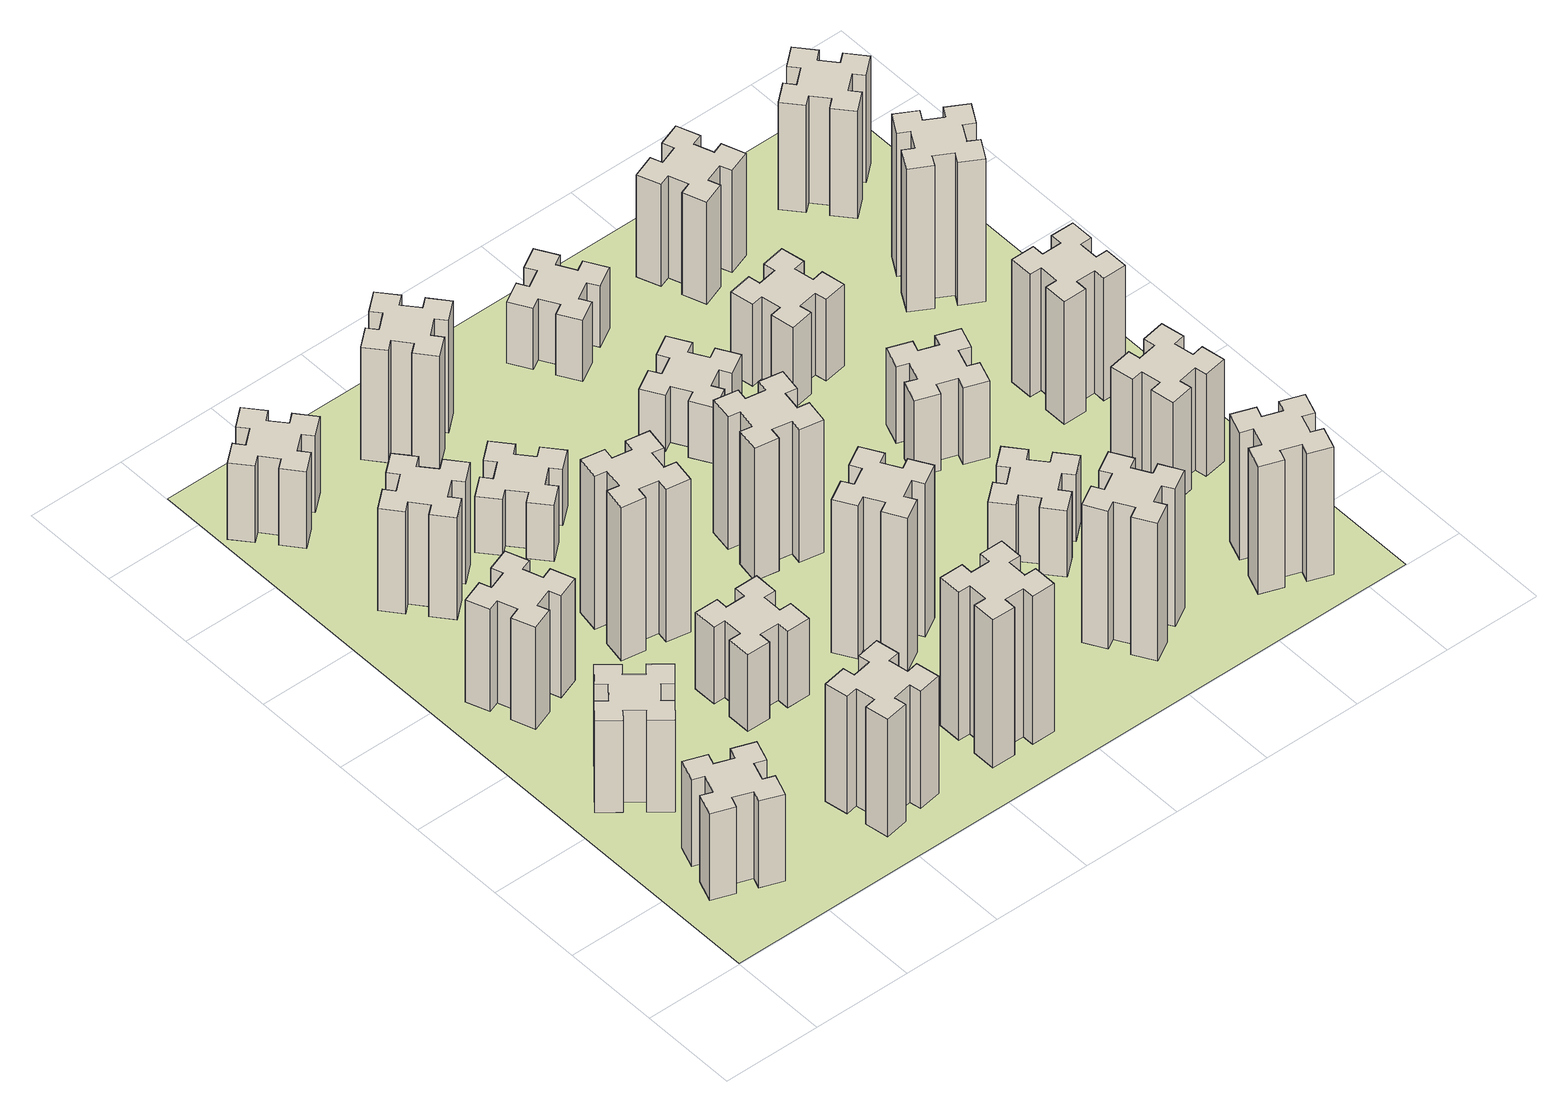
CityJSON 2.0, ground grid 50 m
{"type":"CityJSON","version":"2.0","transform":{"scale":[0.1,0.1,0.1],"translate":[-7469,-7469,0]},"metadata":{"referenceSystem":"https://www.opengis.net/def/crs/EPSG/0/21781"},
"CityObjects":{
"building1":{"type":"Building","attributes":{"class":"1000","function":"1000","usage":"1000","yearOfConstruction":2016,"roofType":"1000","measuredHeight":51,"storeysAboveGround":30,"storeysBelowGround":0},"geometry":[{"type":"Solid","lod":"1","boundaries":[[[[0,1,2,3,4,5,6,7,8,9,10,11,12,13,14,15,16,17,18,19]],[[17,16,20,21]],[[16,15,22,20]],[[15,14,23,22]],[[14,13,24,23]],[[13,12,25,24]],[[12,11,26,25]],[[11,10,27,26]],[[10,9,28,27]],[[9,8,29,28]],[[8,7,30,29]],[[7,6,31,30]],[[6,5,32,31]],[[5,4,33,32]],[[4,3,34,33]],[[3,2,35,34]],[[2,1,36,35]],[[1,0,37,36]],[[0,19,38,37]],[[19,18,39,38]],[[18,17,21,39]],[[24,25,26,27,28,29,30,31,32,33,34,35,36,37,38,39,21,20,22,23]]]]}]},
"building2":{"type":"Building","attributes":{"class":"1000","function":"1000","usage":"1000","yearOfConstruction":2016,"roofType":"1000","measuredHeight":54,"storeysAboveGround":30,"storeysBelowGround":0},"geometry":[{"type":"Solid","lod":"1","boundaries":[[[[40,41,42,43,44,45,46,47,48,49,50,51,52,53,54,55,56,57,58,59]],[[57,56,60,61]],[[56,55,62,60]],[[55,54,63,62]],[[54,53,64,63]],[[53,52,65,64]],[[52,51,66,65]],[[51,50,67,66]],[[50,49,68,67]],[[49,48,69,68]],[[48,47,70,69]],[[47,46,71,70]],[[46,45,72,71]],[[45,44,73,72]],[[44,43,74,73]],[[43,42,75,74]],[[42,41,76,75]],[[41,40,77,76]],[[40,59,78,77]],[[59,58,79,78]],[[58,57,61,79]],[[64,65,66,67,68,69,70,71,72,73,74,75,76,77,78,79,61,60,62,63]]]]}]},
"building3":{"type":"Building","attributes":{"class":"1000","function":"1000","usage":"1000","yearOfConstruction":2016,"roofType":"1000","measuredHeight":60,"storeysAboveGround":30,"storeysBelowGround":0},"geometry":[{"type":"Solid","lod":"1","boundaries":[[[[80,81,82,83,84,85,86,87,88,89,90,91,92,93,94,95,96,97,98,99]],[[97,96,100,101]],[[96,95,102,100]],[[95,94,103,102]],[[94,93,104,103]],[[93,92,105,104]],[[92,91,106,105]],[[91,90,107,106]],[[90,89,108,107]],[[89,88,109,108]],[[88,87,110,109]],[[87,86,111,110]],[[86,85,112,111]],[[85,84,113,112]],[[84,83,114,113]],[[83,82,115,114]],[[82,81,116,115]],[[81,80,117,116]],[[80,99,118,117]],[[99,98,119,118]],[[98,97,101,119]],[[104,105,106,107,108,109,110,111,112,113,114,115,116,117,118,119,101,100,102,103]]]]}]},
"building4":{"type":"Building","attributes":{"class":"1000","function":"1000","usage":"1000","yearOfConstruction":2016,"roofType":"1000","measuredHeight":69,"storeysAboveGround":30,"storeysBelowGround":0},"geometry":[{"type":"Solid","lod":"1","boundaries":[[[[120,121,122,123,124,125,126,127,128,129,130,131,132,133,134,135,136,137,138,139]],[[137,136,140,141]],[[136,135,142,140]],[[135,134,143,142]],[[134,133,144,143]],[[133,132,145,144]],[[132,131,146,145]],[[131,130,147,146]],[[130,129,148,147]],[[129,128,149,148]],[[128,127,150,149]],[[127,126,151,150]],[[126,125,152,151]],[[125,124,153,152]],[[124,123,154,153]],[[123,122,155,154]],[[122,121,156,155]],[[121,120,157,156]],[[120,139,158,157]],[[139,138,159,158]],[[138,137,141,159]],[[144,145,146,147,148,149,150,151,152,153,154,155,156,157,158,159,141,140,142,143]]]]}]},
"building5":{"type":"Building","attributes":{"class":"1000","function":"1000","usage":"1000","yearOfConstruction":2016,"roofType":"1000","measuredHeight":60,"storeysAboveGround":30,"storeysBelowGround":0},"geometry":[{"type":"Solid","lod":"1","boundaries":[[[[160,161,162,163,164,165,166,167,168,169,170,171,172,173,174,175,176,177,178,179]],[[177,176,180,181]],[[176,175,182,180]],[[175,174,183,182]],[[174,173,184,183]],[[173,172,185,184]],[[172,171,186,185]],[[171,170,187,186]],[[170,169,188,187]],[[169,168,189,188]],[[168,167,190,189]],[[167,166,191,190]],[[166,165,192,191]],[[165,164,193,192]],[[164,163,194,193]],[[163,162,195,194]],[[162,161,196,195]],[[161,160,197,196]],[[160,179,198,197]],[[179,178,199,198]],[[178,177,181,199]],[[184,185,186,187,188,189,190,191,192,193,194,195,196,197,198,199,181,180,182,183]]]]}]},
"building6":{"type":"Building","attributes":{"class":"1000","function":"1000","usage":"1000","yearOfConstruction":2016,"roofType":"1000","measuredHeight":45,"storeysAboveGround":30,"storeysBelowGround":0},"geometry":[{"type":"Solid","lod":"1","boundaries":[[[[200,201,202,203,204,205,206,207,208,209,210,211,212,213,214,215,216,217,218,219]],[[217,216,220,221]],[[216,215,222,220]],[[215,214,223,222]],[[214,213,224,223]],[[213,212,225,224]],[[212,211,226,225]],[[211,210,227,226]],[[210,209,228,227]],[[209,208,229,228]],[[208,207,230,229]],[[207,206,231,230]],[[206,205,232,231]],[[205,204,233,232]],[[204,203,234,233]],[[203,202,235,234]],[[202,201,236,235]],[[201,200,237,236]],[[200,219,238,237]],[[219,218,239,238]],[[218,217,221,239]],[[224,225,226,227,228,229,230,231,232,233,234,235,236,237,238,239,221,220,222,223]]]]}]},
"building7":{"type":"Building","attributes":{"class":"1000","function":"1000","usage":"1000","yearOfConstruction":2016,"roofType":"1000","measuredHeight":45,"storeysAboveGround":30,"storeysBelowGround":0},"geometry":[{"type":"Solid","lod":"1","boundaries":[[[[240,241,242,243,244,245,246,247,248,249,250,251,252,253,254,255,256,257,258,259]],[[257,256,260,261]],[[256,255,262,260]],[[255,254,263,262]],[[254,253,264,263]],[[253,252,265,264]],[[252,251,266,265]],[[251,250,267,266]],[[250,249,268,267]],[[249,248,269,268]],[[248,247,270,269]],[[247,246,271,270]],[[246,245,272,271]],[[245,244,273,272]],[[244,243,274,273]],[[243,242,275,274]],[[242,241,276,275]],[[241,240,277,276]],[[240,259,278,277]],[[259,258,279,278]],[[258,257,261,279]],[[264,265,266,267,268,269,270,271,272,273,274,275,276,277,278,279,261,260,262,263]]]]}]},
"building8":{"type":"Building","attributes":{"class":"1000","function":"1000","usage":"1000","yearOfConstruction":2016,"roofType":"1000","measuredHeight":90,"storeysAboveGround":30,"storeysBelowGround":0},"geometry":[{"type":"Solid","lod":"1","boundaries":[[[[280,281,282,283,284,285,286,287,288,289,290,291,292,293,294,295,296,297,298,299]],[[297,296,300,301]],[[296,295,302,300]],[[295,294,303,302]],[[294,293,304,303]],[[293,292,305,304]],[[292,291,306,305]],[[291,290,307,306]],[[290,289,308,307]],[[289,288,309,308]],[[288,287,310,309]],[[287,286,311,310]],[[286,285,312,311]],[[285,284,313,312]],[[284,283,314,313]],[[283,282,315,314]],[[282,281,316,315]],[[281,280,317,316]],[[280,299,318,317]],[[299,298,319,318]],[[298,297,301,319]],[[304,305,306,307,308,309,310,311,312,313,314,315,316,317,318,319,301,300,302,303]]]]}]},
"building9":{"type":"Building","attributes":{"class":"1000","function":"1000","usage":"1000","yearOfConstruction":2016,"roofType":"1000","measuredHeight":33,"storeysAboveGround":30,"storeysBelowGround":0},"geometry":[{"type":"Solid","lod":"1","boundaries":[[[[320,321,322,323,324,325,326,327,328,329,330,331,332,333,334,335,336,337,338,339]],[[337,336,340,341]],[[336,335,342,340]],[[335,334,343,342]],[[334,333,344,343]],[[333,332,345,344]],[[332,331,346,345]],[[331,330,347,346]],[[330,329,348,347]],[[329,328,349,348]],[[328,327,350,349]],[[327,326,351,350]],[[326,325,352,351]],[[325,324,353,352]],[[324,323,354,353]],[[323,322,355,354]],[[322,321,356,355]],[[321,320,357,356]],[[320,339,358,357]],[[339,338,359,358]],[[338,337,341,359]],[[344,345,346,347,348,349,350,351,352,353,354,355,356,357,358,359,341,340,342,343]]]]}]},
"building10":{"type":"Building","attributes":{"class":"1000","function":"1000","usage":"1000","yearOfConstruction":2016,"roofType":"1000","measuredHeight":87,"storeysAboveGround":30,"storeysBelowGround":0},"geometry":[{"type":"Solid","lod":"1","boundaries":[[[[360,361,362,363,364,365,366,367,368,369,370,371,372,373,374,375,376,377,378,379]],[[377,376,380,381]],[[376,375,382,380]],[[375,374,383,382]],[[374,373,384,383]],[[373,372,385,384]],[[372,371,386,385]],[[371,370,387,386]],[[370,369,388,387]],[[369,368,389,388]],[[368,367,390,389]],[[367,366,391,390]],[[366,365,392,391]],[[365,364,393,392]],[[364,363,394,393]],[[363,362,395,394]],[[362,361,396,395]],[[361,360,397,396]],[[360,379,398,397]],[[379,378,399,398]],[[378,377,381,399]],[[384,385,386,387,388,389,390,391,392,393,394,395,396,397,398,399,381,380,382,383]]]]}]},
"building11":{"type":"Building","attributes":{"class":"1000","function":"1000","usage":"1000","yearOfConstruction":2016,"roofType":"1000","measuredHeight":66,"storeysAboveGround":30,"storeysBelowGround":0},"geometry":[{"type":"Solid","lod":"1","boundaries":[[[[400,401,402,403,404,405,406,407,408,409,410,411,412,413,414,415,416,417,418,419]],[[417,416,420,421]],[[416,415,422,420]],[[415,414,423,422]],[[414,413,424,423]],[[413,412,425,424]],[[412,411,426,425]],[[411,410,427,426]],[[410,409,428,427]],[[409,408,429,428]],[[408,407,430,429]],[[407,406,431,430]],[[406,405,432,431]],[[405,404,433,432]],[[404,403,434,433]],[[403,402,435,434]],[[402,401,436,435]],[[401,400,437,436]],[[400,419,438,437]],[[419,418,439,438]],[[418,417,421,439]],[[424,425,426,427,428,429,430,431,432,433,434,435,436,437,438,439,421,420,422,423]]]]}]},
"building12":{"type":"Building","attributes":{"class":"1000","function":"1000","usage":"1000","yearOfConstruction":2016,"roofType":"1000","measuredHeight":90,"storeysAboveGround":30,"storeysBelowGround":0},"geometry":[{"type":"Solid","lod":"1","boundaries":[[[[440,441,442,443,444,445,446,447,448,449,450,451,452,453,454,455,456,457,458,459]],[[457,456,460,461]],[[456,455,462,460]],[[455,454,463,462]],[[454,453,464,463]],[[453,452,465,464]],[[452,451,466,465]],[[451,450,467,466]],[[450,449,468,467]],[[449,448,469,468]],[[448,447,470,469]],[[447,446,471,470]],[[446,445,472,471]],[[445,444,473,472]],[[444,443,474,473]],[[443,442,475,474]],[[442,441,476,475]],[[441,440,477,476]],[[440,459,478,477]],[[459,458,479,478]],[[458,457,461,479]],[[464,465,466,467,468,469,470,471,472,473,474,475,476,477,478,479,461,460,462,463]]]]}]},
"building13":{"type":"Building","attributes":{"class":"1000","function":"1000","usage":"1000","yearOfConstruction":2016,"roofType":"1000","measuredHeight":78,"storeysAboveGround":30,"storeysBelowGround":0},"geometry":[{"type":"Solid","lod":"1","boundaries":[[[[480,481,482,483,484,485,486,487,488,489,490,491,492,493,494,495,496,497,498,499]],[[497,496,500,501]],[[496,495,502,500]],[[495,494,503,502]],[[494,493,504,503]],[[493,492,505,504]],[[492,491,506,505]],[[491,490,507,506]],[[490,489,508,507]],[[489,488,509,508]],[[488,487,510,509]],[[487,486,511,510]],[[486,485,512,511]],[[485,484,513,512]],[[484,483,514,513]],[[483,482,515,514]],[[482,481,516,515]],[[481,480,517,516]],[[480,499,518,517]],[[499,498,519,518]],[[498,497,501,519]],[[504,505,506,507,508,509,510,511,512,513,514,515,516,517,518,519,501,500,502,503]]]]}]},
"building14":{"type":"Building","attributes":{"class":"1000","function":"1000","usage":"1000","yearOfConstruction":2016,"roofType":"1000","measuredHeight":33,"storeysAboveGround":30,"storeysBelowGround":0},"geometry":[{"type":"Solid","lod":"1","boundaries":[[[[520,521,522,523,524,525,526,527,528,529,530,531,532,533,534,535,536,537,538,539]],[[537,536,540,541]],[[536,535,542,540]],[[535,534,543,542]],[[534,533,544,543]],[[533,532,545,544]],[[532,531,546,545]],[[531,530,547,546]],[[530,529,548,547]],[[529,528,549,548]],[[528,527,550,549]],[[527,526,551,550]],[[526,525,552,551]],[[525,524,553,552]],[[524,523,554,553]],[[523,522,555,554]],[[522,521,556,555]],[[521,520,557,556]],[[520,539,558,557]],[[539,538,559,558]],[[538,537,541,559]],[[544,545,546,547,548,549,550,551,552,553,554,555,556,557,558,559,541,540,542,543]]]]}]},
"building15":{"type":"Building","attributes":{"class":"1000","function":"1000","usage":"1000","yearOfConstruction":2016,"roofType":"1000","measuredHeight":81,"storeysAboveGround":30,"storeysBelowGround":0},"geometry":[{"type":"Solid","lod":"1","boundaries":[[[[560,561,562,563,564,565,566,567,568,569,570,571,572,573,574,575,576,577,578,579]],[[577,576,580,581]],[[576,575,582,580]],[[575,574,583,582]],[[574,573,584,583]],[[573,572,585,584]],[[572,571,586,585]],[[571,570,587,586]],[[570,569,588,587]],[[569,568,589,588]],[[568,567,590,589]],[[567,566,591,590]],[[566,565,592,591]],[[565,564,593,592]],[[564,563,594,593]],[[563,562,595,594]],[[562,561,596,595]],[[561,560,597,596]],[[560,579,598,597]],[[579,578,599,598]],[[578,577,581,599]],[[584,585,586,587,588,589,590,591,592,593,594,595,596,597,598,599,581,580,582,583]]]]}]},
"building16":{"type":"Building","attributes":{"class":"1000","function":"1000","usage":"1000","yearOfConstruction":2016,"roofType":"1000","measuredHeight":36,"storeysAboveGround":30,"storeysBelowGround":0},"geometry":[{"type":"Solid","lod":"1","boundaries":[[[[600,601,602,603,604,605,606,607,608,609,610,611,612,613,614,615,616,617,618,619]],[[617,616,620,621]],[[616,615,622,620]],[[615,614,623,622]],[[614,613,624,623]],[[613,612,625,624]],[[612,611,626,625]],[[611,610,627,626]],[[610,609,628,627]],[[609,608,629,628]],[[608,607,630,629]],[[607,606,631,630]],[[606,605,632,631]],[[605,604,633,632]],[[604,603,634,633]],[[603,602,635,634]],[[602,601,636,635]],[[601,600,637,636]],[[600,619,638,637]],[[619,618,639,638]],[[618,617,621,639]],[[624,625,626,627,628,629,630,631,632,633,634,635,636,637,638,639,621,620,622,623]]]]}]},
"building17":{"type":"Building","attributes":{"class":"1000","function":"1000","usage":"1000","yearOfConstruction":2016,"roofType":"1000","measuredHeight":39,"storeysAboveGround":30,"storeysBelowGround":0},"geometry":[{"type":"Solid","lod":"1","boundaries":[[[[640,641,642,643,644,645,646,647,648,649,650,651,652,653,654,655,656,657,658,659]],[[657,656,660,661]],[[656,655,662,660]],[[655,654,663,662]],[[654,653,664,663]],[[653,652,665,664]],[[652,651,666,665]],[[651,650,667,666]],[[650,649,668,667]],[[649,648,669,668]],[[648,647,670,669]],[[647,646,671,670]],[[646,645,672,671]],[[645,644,673,672]],[[644,643,674,673]],[[643,642,675,674]],[[642,641,676,675]],[[641,640,677,676]],[[640,659,678,677]],[[659,658,679,678]],[[658,657,661,679]],[[664,665,666,667,668,669,670,671,672,673,674,675,676,677,678,679,661,660,662,663]]]]}]},
"building18":{"type":"Building","attributes":{"class":"1000","function":"1000","usage":"1000","yearOfConstruction":2016,"roofType":"1000","measuredHeight":45,"storeysAboveGround":30,"storeysBelowGround":0},"geometry":[{"type":"Solid","lod":"1","boundaries":[[[[680,681,682,683,684,685,686,687,688,689,690,691,692,693,694,695,696,697,698,699]],[[697,696,700,701]],[[696,695,702,700]],[[695,694,703,702]],[[694,693,704,703]],[[693,692,705,704]],[[692,691,706,705]],[[691,690,707,706]],[[690,689,708,707]],[[689,688,709,708]],[[688,687,710,709]],[[687,686,711,710]],[[686,685,712,711]],[[685,684,713,712]],[[684,683,714,713]],[[683,682,715,714]],[[682,681,716,715]],[[681,680,717,716]],[[680,699,718,717]],[[699,698,719,718]],[[698,697,701,719]],[[704,705,706,707,708,709,710,711,712,713,714,715,716,717,718,719,701,700,702,703]]]]}]},
"building19":{"type":"Building","attributes":{"class":"1000","function":"1000","usage":"1000","yearOfConstruction":2016,"roofType":"1000","measuredHeight":48,"storeysAboveGround":30,"storeysBelowGround":0},"geometry":[{"type":"Solid","lod":"1","boundaries":[[[[720,721,722,723,724,725,726,727,728,729,730,731,732,733,734,735,736,737,738,739]],[[737,736,740,741]],[[736,735,742,740]],[[735,734,743,742]],[[734,733,744,743]],[[733,732,745,744]],[[732,731,746,745]],[[731,730,747,746]],[[730,729,748,747]],[[729,728,749,748]],[[728,727,750,749]],[[727,726,751,750]],[[726,725,752,751]],[[725,724,753,752]],[[724,723,754,753]],[[723,722,755,754]],[[722,721,756,755]],[[721,720,757,756]],[[720,739,758,757]],[[739,738,759,758]],[[738,737,741,759]],[[744,745,746,747,748,749,750,751,752,753,754,755,756,757,758,759,741,740,742,743]]]]}]},
"building20":{"type":"Building","attributes":{"class":"1000","function":"1000","usage":"1000","yearOfConstruction":2016,"roofType":"1000","measuredHeight":75,"storeysAboveGround":30,"storeysBelowGround":0},"geometry":[{"type":"Solid","lod":"1","boundaries":[[[[760,761,762,763,764,765,766,767,768,769,770,771,772,773,774,775,776,777,778,779]],[[777,776,780,781]],[[776,775,782,780]],[[775,774,783,782]],[[774,773,784,783]],[[773,772,785,784]],[[772,771,786,785]],[[771,770,787,786]],[[770,769,788,787]],[[769,768,789,788]],[[768,767,790,789]],[[767,766,791,790]],[[766,765,792,791]],[[765,764,793,792]],[[764,763,794,793]],[[763,762,795,794]],[[762,761,796,795]],[[761,760,797,796]],[[760,779,798,797]],[[779,778,799,798]],[[778,777,781,799]],[[784,785,786,787,788,789,790,791,792,793,794,795,796,797,798,799,781,780,782,783]]]]}]},
"building21":{"type":"Building","attributes":{"class":"1000","function":"1000","usage":"1000","yearOfConstruction":2016,"roofType":"1000","measuredHeight":60,"storeysAboveGround":30,"storeysBelowGround":0},"geometry":[{"type":"Solid","lod":"1","boundaries":[[[[800,801,802,803,804,805,806,807,808,809,810,811,812,813,814,815,816,817,818,819]],[[817,816,820,821]],[[816,815,822,820]],[[815,814,823,822]],[[814,813,824,823]],[[813,812,825,824]],[[812,811,826,825]],[[811,810,827,826]],[[810,809,828,827]],[[809,808,829,828]],[[808,807,830,829]],[[807,806,831,830]],[[806,805,832,831]],[[805,804,833,832]],[[804,803,834,833]],[[803,802,835,834]],[[802,801,836,835]],[[801,800,837,836]],[[800,819,838,837]],[[819,818,839,838]],[[818,817,821,839]],[[824,825,826,827,828,829,830,831,832,833,834,835,836,837,838,839,821,820,822,823]]]]}]},
"building22":{"type":"Building","attributes":{"class":"1000","function":"1000","usage":"1000","yearOfConstruction":2016,"roofType":"1000","measuredHeight":60,"storeysAboveGround":30,"storeysBelowGround":0},"geometry":[{"type":"Solid","lod":"1","boundaries":[[[[840,841,842,843,844,845,846,847,848,849,850,851,852,853,854,855,856,857,858,859]],[[857,856,860,861]],[[856,855,862,860]],[[855,854,863,862]],[[854,853,864,863]],[[853,852,865,864]],[[852,851,866,865]],[[851,850,867,866]],[[850,849,868,867]],[[849,848,869,868]],[[848,847,870,869]],[[847,846,871,870]],[[846,845,872,871]],[[845,844,873,872]],[[844,843,874,873]],[[843,842,875,874]],[[842,841,876,875]],[[841,840,877,876]],[[840,859,878,877]],[[859,858,879,878]],[[858,857,861,879]],[[864,865,866,867,868,869,870,871,872,873,874,875,876,877,878,879,861,860,862,863]]]]}]},
"building23":{"type":"Building","attributes":{"class":"1000","function":"1000","usage":"1000","yearOfConstruction":2016,"roofType":"1000","measuredHeight":72,"storeysAboveGround":30,"storeysBelowGround":0},"geometry":[{"type":"Solid","lod":"1","boundaries":[[[[880,881,882,883,884,885,886,887,888,889,890,891,892,893,894,895,896,897,898,899]],[[897,896,900,901]],[[896,895,902,900]],[[895,894,903,902]],[[894,893,904,903]],[[893,892,905,904]],[[892,891,906,905]],[[891,890,907,906]],[[890,889,908,907]],[[889,888,909,908]],[[888,887,910,909]],[[887,886,911,910]],[[886,885,912,911]],[[885,884,913,912]],[[884,883,914,913]],[[883,882,915,914]],[[882,881,916,915]],[[881,880,917,916]],[[880,899,918,917]],[[899,898,919,918]],[[898,897,901,919]],[[904,905,906,907,908,909,910,911,912,913,914,915,916,917,918,919,901,900,902,903]]]]}]},
"building24":{"type":"Building","attributes":{"class":"1000","function":"1000","usage":"1000","yearOfConstruction":2016,"roofType":"1000","measuredHeight":84,"storeysAboveGround":30,"storeysBelowGround":0},"geometry":[{"type":"Solid","lod":"1","boundaries":[[[[920,921,922,923,924,925,926,927,928,929,930,931,932,933,934,935,936,937,938,939]],[[937,936,940,941]],[[936,935,942,940]],[[935,934,943,942]],[[934,933,944,943]],[[933,932,945,944]],[[932,931,946,945]],[[931,930,947,946]],[[930,929,948,947]],[[929,928,949,948]],[[928,927,950,949]],[[927,926,951,950]],[[926,925,952,951]],[[925,924,953,952]],[[924,923,954,953]],[[923,922,955,954]],[[922,921,956,955]],[[921,920,957,956]],[[920,939,958,957]],[[939,938,959,958]],[[938,937,941,959]],[[944,945,946,947,948,949,950,951,952,953,954,955,956,957,958,959,941,940,942,943]]]]}]},
"building25":{"type":"Building","attributes":{"class":"1000","function":"1000","usage":"1000","yearOfConstruction":2016,"roofType":"1000","measuredHeight":63,"storeysAboveGround":30,"storeysBelowGround":0},"geometry":[{"type":"Solid","lod":"1","boundaries":[[[[960,961,962,963,964,965,966,967,968,969,970,971,972,973,974,975,976,977,978,979]],[[977,976,980,981]],[[976,975,982,980]],[[975,974,983,982]],[[974,973,984,983]],[[973,972,985,984]],[[972,971,986,985]],[[971,970,987,986]],[[970,969,988,987]],[[969,968,989,988]],[[968,967,990,989]],[[967,966,991,990]],[[966,965,992,991]],[[965,964,993,992]],[[964,963,994,993]],[[963,962,995,994]],[[962,961,996,995]],[[961,960,997,996]],[[960,979,998,997]],[[979,978,999,998]],[[978,977,981,999]],[[984,985,986,987,988,989,990,991,992,993,994,995,996,997,998,999,981,980,982,983]]]]}]},
"landuse1":{"type":"LandUse","attributes":{"name":"plot1","function":"1010"},"geometry":[{"type":"MultiSurface","lod":"1","boundaries":[[[1000,1001,1002,1003]]]}]}
},
"vertices":[
[289,560,0],[255,466,0],[199,487,0],[157,374,0],[270,333,0],[291,389,0],[385,355,0],[364,299,0],[477,257,0],[518,370,0],[462,391,0],[496,485,0],[552,464,0],[593,577,0],[480,618,0],[460,562,0],[366,596,0],[387,652,0],[274,693,0],[233,580,0],[366,596,510],[387,652,510],[460,562,510],[480,618,510],[593,577,510],[552,464,510],[496,485,510],[462,391,510],[518,370,510],[477,257,510],[364,299,510],[385,355,510],[291,389,510],[270,333,510],[157,374,510],[199,487,510],[255,466,510],[289,560,510],[233,580,510],[274,693,510],
[427,1006,0],[492,1083,0],[538,1044,0],[615,1136,0],[523,1213,0],[484,1167,0],[408,1232,0],[446,1278,0],[354,1355,0],[277,1263,0],[323,1224,0],[259,1148,0],[213,1186,0],[136,1094,0],[228,1017,0],[266,1063,0],[343,999,0],[304,953,0],[396,876,0],[473,968,0],[343,999,540],[304,953,540],[266,1063,540],[228,1017,540],[136,1094,540],[213,1186,540],[259,1148,540],[323,1224,540],[277,1263,540],[354,1355,540],[446,1278,540],[408,1232,540],[484,1167,540],[523,1213,540],[615,1136,540],[538,1044,540],[492,1083,540],[427,1006,540],[473,968,540],[396,876,540],
[385,1976,0],[291,1942,0],[270,1998,0],[157,1957,0],[199,1844,0],[255,1865,0],[289,1771,0],[233,1750,0],[274,1637,0],[387,1679,0],[366,1735,0],[460,1769,0],[480,1713,0],[593,1754,0],[552,1867,0],[496,1846,0],[462,1940,0],[518,1960,0],[477,2073,0],[364,2032,0],[462,1940,600],[518,1960,600],[496,1846,600],[552,1867,600],[593,1754,600],[480,1713,600],[460,1769,600],[366,1735,600],[387,1679,600],[274,1637,600],[233,1750,600],[289,1771,600],[255,1865,600],[199,1844,600],[157,1957,600],[270,1998,600],[291,1942,600],[385,1976,600],[364,2032,600],[477,2073,600],
[998,405,0],[1016,307,0],[957,297,0],[977,178,0],[1096,199,0],[1085,258,0],[1184,276,0],[1194,217,0],[1312,237,0],[1291,356,0],[1232,345,0],[1215,444,0],[1274,454,0],[1253,572,0],[1135,551,0],[1145,492,0],[1047,475,0],[1037,534,0],[918,513,0],[939,395,0],[1047,475,690],[1037,534,690],[1145,492,690],[1135,551,690],[1253,572,690],[1274,454,690],[1215,444,690],[1232,345,690],[1291,356,690],[1312,237,690],[1194,217,690],[1184,276,690],[1085,258,690],[1096,199,690],[977,178,690],[957,297,690],[1016,307,690],[998,405,690],[939,395,690],[918,513,690],
[443,2712,0],[366,2647,0],[328,2693,0],[236,2616,0],[313,2524,0],[359,2563,0],[423,2486,0],[377,2448,0],[454,2356,0],[546,2433,0],[508,2479,0],[584,2543,0],[623,2497,0],[715,2574,0],[638,2666,0],[592,2628,0],[527,2704,0],[573,2743,0],[496,2835,0],[404,2758,0],[527,2704,600],[573,2743,600],[592,2628,600],[638,2666,600],[715,2574,600],[623,2497,600],[584,2543,600],[508,2479,600],[546,2433,600],[454,2356,600],[377,2448,600],[423,2486,600],[359,2563,600],[313,2524,600],[236,2616,600],[328,2693,600],[366,2647,600],[443,2712,600],[404,2758,600],[496,2835,600],
[243,3452,0],[166,3387,0],[128,3433,0],[36,3356,0],[113,3264,0],[159,3303,0],[223,3226,0],[177,3188,0],[254,3096,0],[346,3173,0],[308,3219,0],[384,3283,0],[423,3237,0],[515,3314,0],[438,3406,0],[392,3368,0],[327,3444,0],[373,3483,0],[296,3575,0],[204,3498,0],[327,3444,450],[373,3483,450],[392,3368,450],[438,3406,450],[515,3314,450],[423,3237,450],[384,3283,450],[308,3219,450],[346,3173,450],[254,3096,450],[177,3188,450],[223,3226,450],[159,3303,450],[113,3264,450],[36,3356,450],[128,3433,450],[166,3387,450],[243,3452,450],[204,3498,450],[296,3575,450],
[1005,1265,0],[1005,1165,0],[945,1165,0],[945,1045,0],[1065,1045,0],[1065,1105,0],[1165,1105,0],[1165,1045,0],[1285,1045,0],[1285,1165,0],[1225,1165,0],[1225,1265,0],[1285,1265,0],[1285,1385,0],[1165,1385,0],[1165,1325,0],[1065,1325,0],[1065,1385,0],[945,1385,0],[945,1265,0],[1065,1325,450],[1065,1385,450],[1165,1325,450],[1165,1385,450],[1285,1385,450],[1285,1265,450],[1225,1265,450],[1225,1165,450],[1285,1165,450],[1285,1045,450],[1165,1045,450],[1165,1105,450],[1065,1105,450],[1065,1045,450],[945,1045,450],[945,1165,450],[1005,1165,450],[1005,1265,450],[945,1265,450],[945,1385,450],
[1084,1955,0],[985,1972,0],[996,2031,0],[877,2052,0],[857,1934,0],[916,1924,0],[898,1825,0],[839,1836,0],[818,1717,0],[937,1697,0],[947,1756,0],[1045,1738,0],[1035,1679,0],[1153,1658,0],[1174,1777,0],[1115,1787,0],[1132,1885,0],[1191,1875,0],[1212,1993,0],[1094,2014,0],[1132,1885,900],[1191,1875,900],[1115,1787,900],[1174,1777,900],[1153,1658,900],[1035,1679,900],[1045,1738,900],[947,1756,900],[937,1697,900],[818,1717,900],[839,1836,900],[898,1825,900],[916,1924,900],[857,1934,900],[877,2052,900],[996,2031,900],[985,1972,900],[1084,1955,900],[1094,2014,900],[1212,1993,900],
[1048,2479,0],[1124,2543,0],[1163,2497,0],[1255,2574,0],[1178,2666,0],[1132,2628,0],[1067,2704,0],[1113,2743,0],[1036,2835,0],[944,2758,0],[983,2712,0],[906,2647,0],[868,2693,0],[776,2616,0],[853,2524,0],[899,2563,0],[963,2486,0],[917,2448,0],[994,2356,0],[1086,2433,0],[963,2486,330],[917,2448,330],[899,2563,330],[853,2524,330],[776,2616,330],[868,2693,330],[906,2647,330],[983,2712,330],[944,2758,330],[1036,2835,330],[1113,2743,330],[1067,2704,330],[1132,2628,330],[1178,2666,330],[1255,2574,330],[1163,2497,330],[1124,2543,330],[1048,2479,330],[1086,2433,330],[994,2356,330],
[1645,425,0],[1645,325,0],[1585,325,0],[1585,205,0],[1705,205,0],[1705,265,0],[1805,265,0],[1805,205,0],[1925,205,0],[1925,325,0],[1865,325,0],[1865,425,0],[1925,425,0],[1925,545,0],[1805,545,0],[1805,485,0],[1705,485,0],[1705,545,0],[1585,545,0],[1585,425,0],[1705,485,870],[1705,545,870],[1805,485,870],[1805,545,870],[1925,545,870],[1925,425,870],[1865,425,870],[1865,325,870],[1925,325,870],[1925,205,870],[1805,205,870],[1805,265,870],[1705,265,870],[1705,205,870],[1585,205,870],[1585,325,870],[1645,325,870],[1645,425,870],[1585,425,870],[1585,545,870],
[983,3452,0],[906,3387,0],[868,3433,0],[776,3356,0],[853,3264,0],[899,3303,0],[963,3226,0],[917,3188,0],[994,3096,0],[1086,3173,0],[1048,3219,0],[1124,3283,0],[1163,3237,0],[1255,3314,0],[1178,3406,0],[1132,3368,0],[1067,3444,0],[1113,3483,0],[1036,3575,0],[944,3498,0],[1067,3444,660],[1113,3483,660],[1132,3368,660],[1178,3406,660],[1255,3314,660],[1163,3237,660],[1124,3283,660],[1048,3219,660],[1086,3173,660],[994,3096,660],[917,3188,660],[963,3226,660],[899,3303,660],[853,3264,660],[776,3356,660],[868,3433,660],[906,3387,660],[983,3452,660],[944,3498,660],[1036,3575,660],
[1635,1104,0],[1685,1017,0],[1633,987,0],[1693,883,0],[1797,943,0],[1767,995,0],[1854,1045,0],[1884,993,0],[1988,1053,0],[1928,1157,0],[1876,1127,0],[1826,1214,0],[1878,1244,0],[1818,1348,0],[1714,1288,0],[1744,1236,0],[1657,1186,0],[1627,1238,0],[1523,1178,0],[1583,1074,0],[1657,1186,900],[1627,1238,900],[1744,1236,900],[1714,1288,900],[1818,1348,900],[1878,1244,900],[1826,1214,900],[1876,1127,900],[1928,1157,900],[1988,1053,900],[1884,993,900],[1854,1045,900],[1767,995,900],[1797,943,900],[1693,883,900],[1633,987,900],[1685,1017,900],[1635,1104,900],[1583,1074,900],[1523,1178,900],
[1687,1756,0],[1785,1738,0],[1775,1679,0],[1893,1658,0],[1914,1777,0],[1855,1787,0],[1872,1885,0],[1931,1875,0],[1952,1993,0],[1834,2014,0],[1824,1955,0],[1725,1972,0],[1736,2031,0],[1617,2052,0],[1597,1934,0],[1656,1924,0],[1638,1825,0],[1579,1836,0],[1558,1717,0],[1677,1697,0],[1638,1825,780],[1579,1836,780],[1656,1924,780],[1597,1934,780],[1617,2052,780],[1736,2031,780],[1725,1972,780],[1824,1955,780],[1834,2014,780],[1952,1993,780],[1931,1875,780],[1872,1885,780],[1855,1787,780],[1914,1777,780],[1893,1658,780],[1775,1679,780],[1785,1738,780],[1687,1756,780],[1677,1697,780],[1558,1717,780],
[1944,2716,0],[1857,2666,0],[1827,2718,0],[1723,2658,0],[1783,2554,0],[1835,2584,0],[1885,2497,0],[1833,2467,0],[1893,2363,0],[1997,2423,0],[1967,2475,0],[2054,2525,0],[2084,2473,0],[2188,2533,0],[2128,2637,0],[2076,2607,0],[2026,2694,0],[2078,2724,0],[2018,2828,0],[1914,2768,0],[2026,2694,330],[2078,2724,330],[2076,2607,330],[2128,2637,330],[2188,2533,330],[2084,2473,330],[2054,2525,330],[1967,2475,330],[1997,2423,330],[1893,2363,330],[1833,2467,330],[1885,2497,330],[1835,2584,330],[1783,2554,330],[1723,2658,330],[1827,2718,330],[1857,2666,330],[1944,2716,330],[1914,2768,330],[2018,2828,330],
[2475,464,0],[2525,377,0],[2473,347,0],[2533,243,0],[2637,303,0],[2607,355,0],[2694,405,0],[2724,353,0],[2828,413,0],[2768,517,0],[2716,487,0],[2666,574,0],[2718,604,0],[2658,708,0],[2554,648,0],[2584,596,0],[2497,546,0],[2467,598,0],[2363,538,0],[2423,434,0],[2497,546,810],[2467,598,810],[2584,596,810],[2554,648,810],[2658,708,810],[2718,604,810],[2666,574,810],[2716,487,810],[2768,517,810],[2828,413,810],[2724,353,810],[2694,405,810],[2607,355,810],[2637,303,810],[2533,243,810],[2473,347,810],[2525,377,810],[2475,464,810],[2423,434,810],[2363,538,810],
[1976,3347,0],[1926,3434,0],[1978,3464,0],[1918,3568,0],[1814,3508,0],[1844,3456,0],[1757,3406,0],[1727,3458,0],[1623,3398,0],[1683,3294,0],[1735,3324,0],[1785,3237,0],[1733,3207,0],[1793,3103,0],[1897,3163,0],[1867,3215,0],[1954,3265,0],[1984,3213,0],[2088,3273,0],[2028,3377,0],[1954,3265,360],[1984,3213,360],[1867,3215,360],[1897,3163,360],[1793,3103,360],[1733,3207,360],[1785,3237,360],[1735,3324,360],[1683,3294,360],[1623,3398,360],[1727,3458,360],[1757,3406,360],[1844,3456,360],[1814,3508,360],[1918,3568,360],[1978,3464,360],[1926,3434,360],[1976,3347,360],[2028,3377,360],[2088,3273,360],
[2628,999,0],[2704,1063,0],[2743,1017,0],[2835,1094,0],[2758,1186,0],[2712,1148,0],[2647,1224,0],[2693,1263,0],[2616,1355,0],[2524,1278,0],[2563,1232,0],[2486,1167,0],[2448,1213,0],[2356,1136,0],[2433,1044,0],[2479,1083,0],[2543,1006,0],[2497,968,0],[2574,876,0],[2666,953,0],[2543,1006,390],[2497,968,390],[2479,1083,390],[2433,1044,390],[2356,1136,390],[2448,1213,390],[2486,1167,390],[2563,1232,390],[2524,1278,390],[2616,1355,390],[2693,1263,390],[2647,1224,390],[2712,1148,390],[2758,1186,390],[2835,1094,390],[2743,1017,390],[2704,1063,390],[2628,999,390],[2666,953,390],[2574,876,390],
[2780,1942,0],[2686,1976,0],[2707,2032,0],[2594,2073,0],[2553,1960,0],[2609,1940,0],[2575,1846,0],[2519,1867,0],[2477,1754,0],[2590,1713,0],[2611,1769,0],[2705,1735,0],[2684,1679,0],[2797,1637,0],[2838,1750,0],[2782,1771,0],[2816,1865,0],[2872,1844,0],[2913,1957,0],[2800,1998,0],[2816,1865,450],[2872,1844,450],[2782,1771,450],[2838,1750,450],[2797,1637,450],[2684,1679,450],[2705,1735,450],[2611,1769,450],[2590,1713,450],[2477,1754,450],[2519,1867,450],[2575,1846,450],[2609,1940,450],[2553,1960,450],[2594,2073,450],[2707,2032,450],[2686,1976,450],[2780,1942,450],[2800,1998,450],[2913,1957,450],
[2465,2478,0],[2564,2496,0],[2574,2437,0],[2692,2457,0],[2671,2576,0],[2612,2565,0],[2595,2664,0],[2654,2674,0],[2633,2792,0],[2515,2771,0],[2525,2712,0],[2427,2695,0],[2417,2754,0],[2298,2733,0],[2319,2615,0],[2378,2625,0],[2396,2527,0],[2337,2517,0],[2357,2398,0],[2476,2419,0],[2396,2527,480],[2337,2517,480],[2378,2625,480],[2319,2615,480],[2298,2733,480],[2417,2754,480],[2427,2695,480],[2525,2712,480],[2515,2771,480],[2633,2792,480],[2654,2674,480],[2595,2664,480],[2612,2565,480],[2671,2576,480],[2692,2457,480],[2574,2437,480],[2564,2496,480],[2465,2478,480],[2476,2419,480],[2357,2398,480],
[3251,289,0],[3345,255,0],[3324,199,0],[3437,157,0],[3478,270,0],[3422,291,0],[3456,385,0],[3512,364,0],[3553,477,0],[3440,518,0],[3420,462,0],[3326,496,0],[3347,552,0],[3234,593,0],[3193,480,0],[3249,460,0],[3215,366,0],[3159,387,0],[3117,274,0],[3230,233,0],[3215,366,750],[3159,387,750],[3249,460,750],[3193,480,750],[3234,593,750],[3347,552,750],[3326,496,750],[3420,462,750],[3440,518,750],[3553,477,750],[3512,364,750],[3456,385,750],[3422,291,750],[3478,270,750],[3437,157,750],[3324,199,750],[3345,255,750],[3251,289,750],[3230,233,750],[3117,274,750],
[2586,3215,0],[2680,3249,0],[2700,3193,0],[2813,3234,0],[2772,3347,0],[2716,3326,0],[2682,3420,0],[2738,3440,0],[2697,3553,0],[2584,3512,0],[2605,3456,0],[2511,3422,0],[2490,3478,0],[2377,3437,0],[2419,3324,0],[2475,3345,0],[2509,3251,0],[2453,3230,0],[2494,3117,0],[2607,3159,0],[2509,3251,600],[2453,3230,600],[2475,3345,600],[2419,3324,600],[2377,3437,600],[2490,3478,600],[2511,3422,600],[2605,3456,600],[2584,3512,600],[2697,3553,600],[2738,3440,600],[2682,3420,600],[2716,3326,600],[2772,3347,600],[2813,3234,600],[2700,3193,600],[2680,3249,600],[2586,3215,600],[2607,3159,600],[2494,3117,600],
[3452,1085,0],[3435,1184,0],[3494,1194,0],[3473,1312,0],[3355,1291,0],[3365,1232,0],[3267,1215,0],[3257,1274,0],[3138,1253,0],[3159,1135,0],[3218,1145,0],[3236,1047,0],[3177,1037,0],[3197,918,0],[3316,939,0],[3305,998,0],[3404,1016,0],[3414,957,0],[3532,977,0],[3511,1096,0],[3404,1016,600],[3414,957,600],[3305,998,600],[3316,939,600],[3197,918,600],[3177,1037,600],[3236,1047,600],[3218,1145,600],[3159,1135,600],[3138,1253,600],[3257,1274,600],[3267,1215,600],[3365,1232,600],[3355,1291,600],[3473,1312,600],[3494,1194,600],[3435,1184,600],[3452,1085,600],[3511,1096,600],[3532,977,600],
[3285,1645,0],[3385,1645,0],[3385,1585,0],[3505,1585,0],[3505,1705,0],[3445,1705,0],[3445,1805,0],[3505,1805,0],[3505,1925,0],[3385,1925,0],[3385,1865,0],[3285,1865,0],[3285,1925,0],[3165,1925,0],[3165,1805,0],[3225,1805,0],[3225,1705,0],[3165,1705,0],[3165,1585,0],[3285,1585,0],[3225,1705,720],[3165,1705,720],[3225,1805,720],[3165,1805,720],[3165,1925,720],[3285,1925,720],[3285,1865,720],[3385,1865,720],[3385,1925,720],[3505,1925,720],[3505,1805,720],[3445,1805,720],[3445,1705,720],[3505,1705,720],[3505,1585,720],[3385,1585,720],[3385,1645,720],[3285,1645,720],[3285,1585,720],[3165,1585,720],
[3406,2497,0],[3456,2584,0],[3508,2554,0],[3568,2658,0],[3464,2718,0],[3434,2666,0],[3347,2716,0],[3377,2768,0],[3273,2828,0],[3213,2724,0],[3265,2694,0],[3215,2607,0],[3163,2637,0],[3103,2533,0],[3207,2473,0],[3237,2525,0],[3324,2475,0],[3294,2423,0],[3398,2363,0],[3458,2467,0],[3324,2475,840],[3294,2423,840],[3237,2525,840],[3207,2473,840],[3103,2533,840],[3163,2637,840],[3215,2607,840],[3265,2694,840],[3213,2724,840],[3273,2828,840],[3377,2768,840],[3347,2716,840],[3434,2666,840],[3464,2718,840],[3568,2658,840],[3508,2554,840],[3456,2584,840],[3406,2497,840],[3458,2467,840],[3398,2363,840],
[3303,3452,0],[3226,3387,0],[3188,3433,0],[3096,3356,0],[3173,3264,0],[3219,3303,0],[3283,3226,0],[3237,3188,0],[3314,3096,0],[3406,3173,0],[3368,3219,0],[3444,3283,0],[3483,3237,0],[3575,3314,0],[3498,3406,0],[3452,3368,0],[3387,3444,0],[3433,3483,0],[3356,3575,0],[3264,3498,0],[3387,3444,630],[3433,3483,630],[3452,3368,630],[3498,3406,630],[3575,3314,630],[3483,3237,630],[3444,3283,630],[3368,3219,630],[3406,3173,630],[3314,3096,630],[3237,3188,630],[3283,3226,630],[3219,3303,630],[3173,3264,630],[3096,3356,630],[3188,3433,630],[3226,3387,630],[3303,3452,630],[3264,3498,630],[3356,3575,630],
[5,3705,0],[3705,3705,0],[3705,5,0],[5,5,0]
]}
